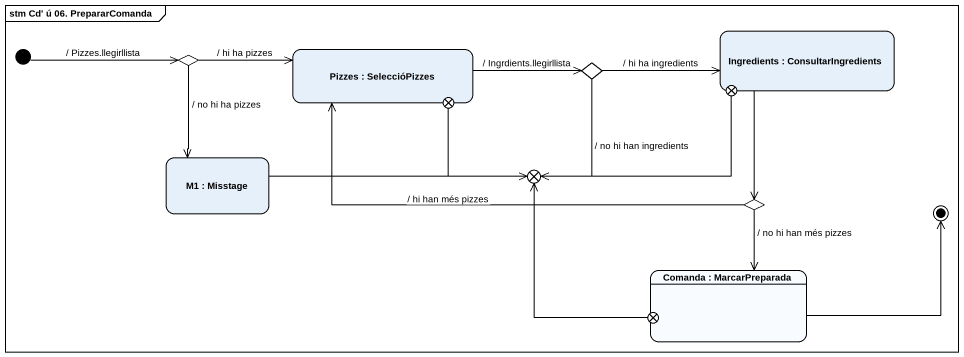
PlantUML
@startuml
mainframe stm Cd' ú 06. PrepararComanda
hide empty description
state "Pizzes : SeleccióPizzes" as Pizzes
state "Ingredients : ConsultarIngredients" as Ingredients
state choice1 <<choice>>
state choice2 <<choice>>
state exit1 <<choice>>
state exit2 <<choice>>
state "M1 : Misstage" as M1
state exit3 <<choice>>
state choice3 <<choice>>
state "Comanda : MarcarPreparada" as Comanda {
  state exit4 <<exitPoint>>
}
[*] -right-> choice1 : / Pizzes.llegirllista
Pizzes -right-> choice2 : / Ingrdients.llegirllista
Ingredients --> choice3
choice1 -right-> Pizzes : / hi ha pizzes
choice1 --> M1 : / no hi ha pizzes
choice2 -right-> Ingredients : / hi ha ingredients
choice2 --> exit3 : / no hi han ingredients
exit1 -left-> exit3
exit2 --> exit3
M1 -right-> exit3
choice3 -left-> Pizzes : / hi han més pizzes
choice3 --> Comanda : / no hi han més pizzes
exit4 -up-> exit3
Comanda -right-> [*]
@enduml
